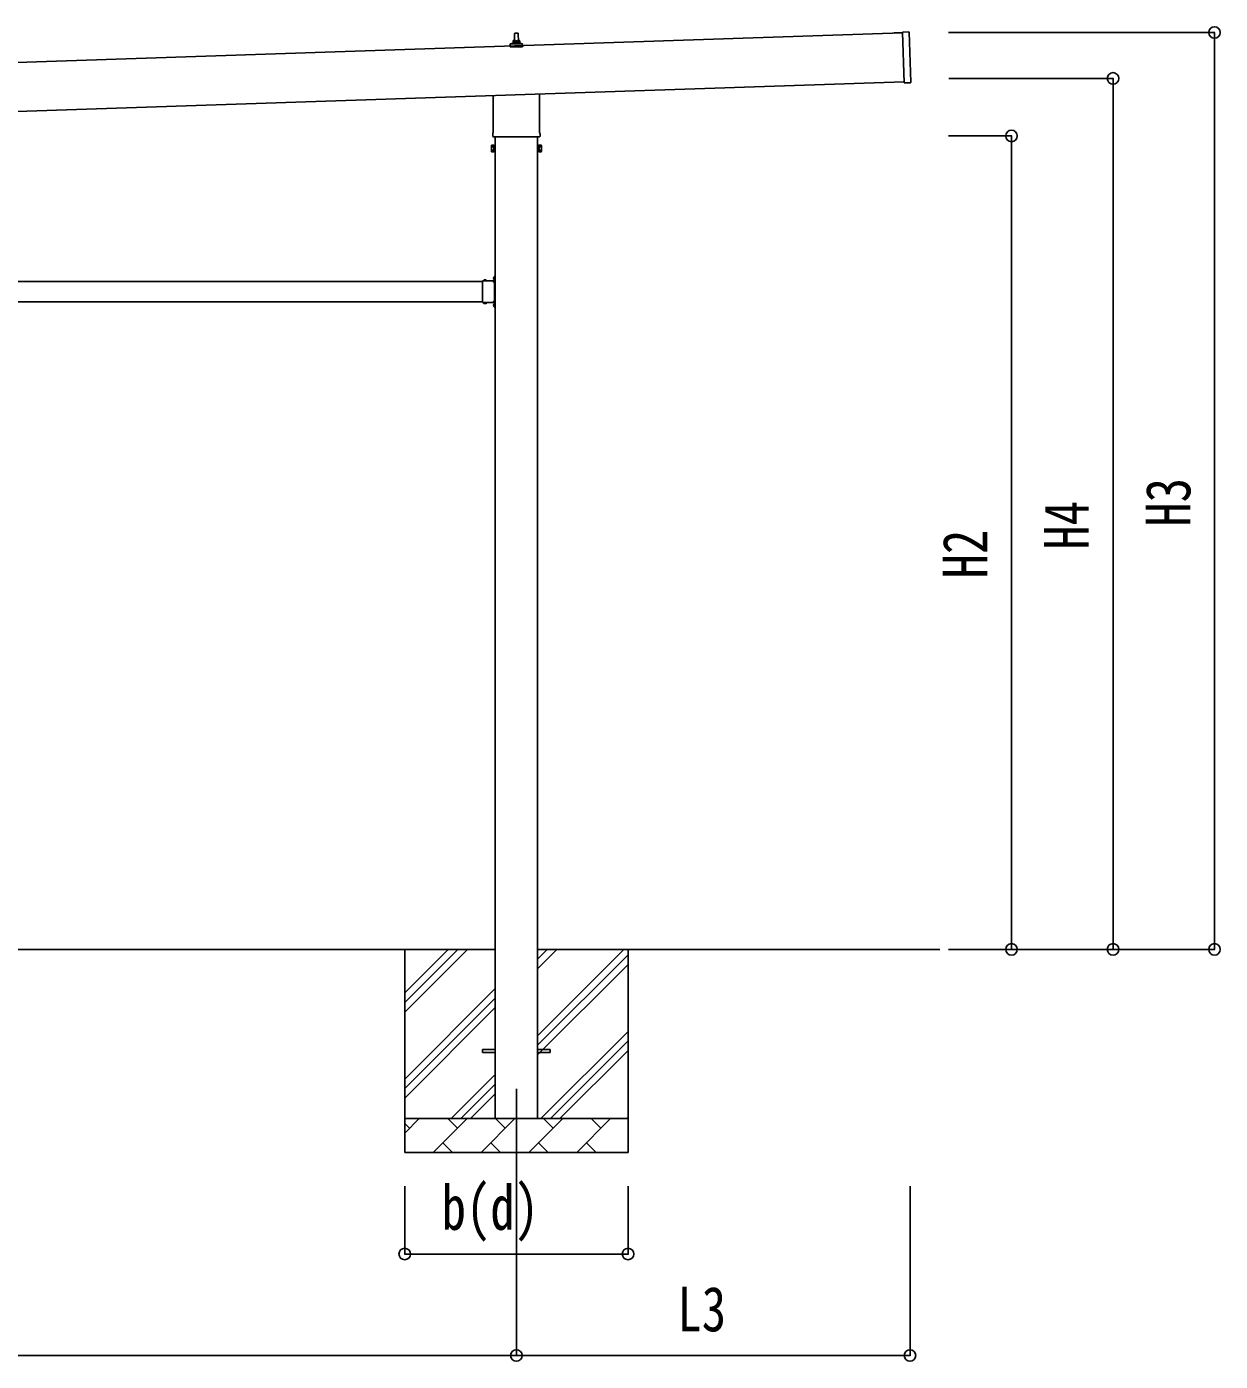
# Model space of a CAD drawing. Units: millimetres, scale not verified. Extents: x -16820 to 16820, y -11880 to 11880.
# Drawn here: x -1647 to 1880, y -3553 to 390 of the extents above; entities that cross this region are included whole.
import ezdxf
from ezdxf.enums import TextEntityAlignment as Align

# ---------------------------------------------------------------- set-up
doc = ezdxf.new("R2010")
doc.units = ezdxf.units.MM
doc.header["$LTSCALE"] = 50
for name, color, linetype in [('0-3_YKK_12', 2, 'Continuous'), ('0-4_YKK_13', 4, 'Continuous'), ('0-5_YKK_A1', 4, 'Continuous'), ('0-6_YKK_D', 6, 'Continuous')]:
    doc.layers.add(name, color=color, linetype=linetype)
doc.styles.add('ＭＳ ゴシック', font='')
doc.styles.get('ＭＳ ゴシック').set_extended_font_data('MS Gothic')

msp = doc.modelspace()

# ---------------------------------------------------------------- linework, layer by layer
at = {"layer": '0-3_YKK_12'}
msp.add_line((-200.16, -2747.67), (-200.16, -3247.67), dxfattribs=at)
at = {"layer": '0-4_YKK_13'}
for p, q in [((-206.16, 346.59), (-205.43, 370.12)), ((-204.43, 371.09), (-195.89, 371.09)), ((-194.89, 370.12), (-194.16, 346.59)), ((916.68, 372.26), (940.67, 373.06)), ((940.64, 373.97), (959.63, 374.6)), ((945.64, 224.05), (940.64, 373.97)), ((965.59, 225.72), (960.66, 373.64)), ((-218.41, 331.09), (-218.41, 338.81)), ((-181.91, 331.09), (-218.41, 331.09)), ((-218.03, 339.59), (-182.29, 339.59)), ((-217.65, 339.78), (-210.93, 341.41)), ((-210.54, 341.59), (-189.78, 341.59)), ((-210.16, 342.38), (-210.16, 346.59)), ((-209.16, 346.59), (-191.16, 346.59)), ((-190.16, 342.38), (-190.16, 346.59)), ((-182.68, 339.78), (-189.4, 341.41)), ((-181.91, 331.09), (-181.91, 338.81)), ((945.64, 224.05), (964.63, 224.69)), ((-268.46, 77.11), (-268.46, 186.62)), ((-131.86, 191.17), (-131.86, 77.11)), ((-274.16, 38.83), (-273.4, 40.15)), ((-270.16, 68.33), (-270.16, 73.83)), ((-132.22, 64.83), (-268.1, 64.83)), ((-130.16, 73.83), (-130.16, 68.33)), ((-126.16, 38.83), (-126.92, 40.15)), ((-274.16, 38.83), (-274.16, 21.83)), ((-274.16, 21.83), (-273.4, 20.52)), ((-267.16, 35.24), (-273.4, 35.24)), ((-267.16, 25.43), (-273.4, 25.43)), ((-267.16, 20.52), (-273.4, 20.52)), ((-264.66, 21.13), (-267.16, 21.13)), ((-135.66, 21.13), (-133.16, 21.13)), ((-133.16, 35.24), (-126.92, 35.24)), ((-133.16, 25.43), (-126.92, 25.43)), ((-133.16, 20.52), (-126.92, 20.52)), ((-126.16, 21.83), (-126.92, 20.52)), ((-126.16, 38.83), (-126.16, 21.83)), ((-268.36, -353), (-262.66, -353)), ((-264.26, -351.87), (-266.92, -350.55)), ((-264.26, -354.13), (-266.92, -355.45)), ((-265.12, -348.27), (-264.96, -348.27)), ((-264.26, -345.5), (-262.66, -345.5)), ((-264.26, -362.46), (-264.26, -345.5)), ((-264.26, -348.97), (-264.26, -357.04)), ((-262.66, -350), (-264.26, -350)), ((-264.26, -351), (-262.66, -351)), ((-300.66, -371.29), (-300.66, -360.9)), ((-300.66, -360.9), (-264.26, -360.9)), ((-300.66, -413.29), (-300.66, -372.71)), ((-297.4, -360.04), (-297.4, -360.2)), ((-296.7, -360.9), (-288.63, -360.9)), ((-293.79, -360.9), (-295.11, -358.24)), ((-291.54, -360.9), (-290.21, -358.24)), ((-287.93, -360.04), (-287.93, -360.2)), ((-264.66, -362.5), (-267.66, -362.5)), ((-265.12, -357.74), (-264.96, -357.74)), ((-264.66, -371.29), (-264.66, -364.5)), ((-264.66, -413.29), (-264.66, -372.71)), ((-264.26, -355), (-262.66, -355)), ((-262.66, -356), (-264.26, -356)), ((-300.66, -425.1), (-300.66, -414.71)), ((-300.66, -425.1), (-264.26, -425.1)), ((-297.4, -425.96), (-297.4, -425.8)), ((-296.7, -425.1), (-288.63, -425.1)), ((-293.79, -425.1), (-295.11, -427.76)), ((-291.54, -425.1), (-290.21, -427.76)), ((-287.93, -425.96), (-287.93, -425.8)), ((-267.66, -423.5), (-264.66, -423.5)), ((-264.26, -431.87), (-266.92, -430.55)), ((-265.12, -428.27), (-264.96, -428.27)), ((-264.66, -421.5), (-264.66, -414.71)), ((-264.26, -440.5), (-264.26, -423.54)), ((-264.26, -428.97), (-264.26, -437.04)), ((-264.26, -431), (-262.66, -431)), ((-264.26, -434.13), (-266.92, -435.45)), ((-265.12, -437.74), (-264.96, -437.74)), ((-264.26, -435), (-262.66, -435)), ((-264.26, -440.5), (-262.66, -440.5)), ((-300.16, -2631.5), (-262.66, -2631.5)), ((-300.16, -2640.5), (-300.16, -2631.5)), ((-300.16, -2640.5), (-262.66, -2640.5)), ((-137.66, -2631.5), (-100.16, -2631.5)), ((-137.66, -2640.5), (-100.16, -2640.5)), ((-100.16, -2640.5), (-100.16, -2631.5))]:
    msp.add_line(p, q, dxfattribs=at)
for points in [[(940.71, 372.06), (916.72, 371.26), (916.68, 372.26)], [(-267.16, 20.52), (-267.16, 40.15), (-273.4, 40.15)], [(-267.16, 21.13), (-267.16, 39.53), (-264.66, 39.53)], [(-133.16, 21.13), (-133.16, 39.53), (-135.66, 39.53)], [(-133.16, 20.52), (-133.16, 40.15), (-126.92, 40.15)], [(-262.66, -360.5), (-262.66, -354.5), (-262.66, -351.5), (-262.66, -345.5)], [(-264.66, -364.5), (-267.66, -364.5), (-267.66, -360.9)], [(-264.66, -421.5), (-267.66, -421.5), (-267.66, -425.1)], [(-262.66, -440.5), (-262.66, -434.5), (-262.66, -431.5), (-262.66, -425.5)]]:
    msp.add_lwpolyline(points, dxfattribs=at)
for points in [[(-264.66, 19.83), (-264.66, 40.83), (-262.66, 40.83), (-262.66, 19.83)], [(-135.66, 19.83), (-135.66, 40.83), (-137.66, 40.83), (-137.66, 19.83)]]:
    msp.add_lwpolyline(points, close=True, dxfattribs=at)
for centre, radius, start, end in [((-204.43, 370.09), 1, 90, 178.60509), ((-195.89, 370.09), 1, 1.39491, 90), ((959.66, 373.6), 1, 1.90915, 91.90915), ((-217.41, 338.81), 1, 103.62699, 180), ((-211.16, 342.38), 1, 283.62699, 0), ((-206.08, 345.96), 4.13, 90, 171.17633), ((-209.16, 345.59), 1, 90, 180), ((-196.83, 346.59), 4.83, 133.60282, 180), ((-203.49, 346.59), 4.83, 0, 46.39718), ((-194.25, 345.96), 4.13, 8.82367, 90), ((-191.16, 345.59), 1, 0, 90), ((-189.16, 342.38), 1, 180, 256.37301), ((-182.91, 338.81), 1, 0, 76.37301), ((964.59, 225.69), 1, 271.90915, 1.90915), ((-269.82, 37.69), 4.34, 145.61575, 214.38425), ((-266.16, 73.83), 4, 125.09963, 180), ((-266.16, 68.33), 4, 180, 194.47751), ((-266.16, 68.33), 4, 194.47751, 241.04498), ((-134.16, 68.33), 4, 298.95502, 345.52249), ((-134.16, 73.83), 4, 0, 54.90037), ((-134.16, 68.33), 4, 345.52249, 0), ((-130.51, 37.69), 4.34, 325.61575, 34.38425), ((-269.82, 22.97), 4.34, 145.61575, 214.38425), ((-257.92, 30.33), 16.24, 162.41205, 197.58795), ((-142.4, 30.33), 16.24, 342.41205, 17.58795), ((-130.51, 22.97), 4.34, 325.61575, 34.38425), ((-260.36, -353), 7, 140.87645, 180), ((-260.36, -353), 7, 180, 219.12355), ((-265.12, -349.13), 0.862, 90, 140.87645), ((-264.96, -348.97), 0.7, 0, 90), ((-301.36, -372), 1, 314.427, 45.573), ((-296.7, -360.2), 0.7, 180, 270), ((-296.53, -360.04), 0.862, 129.12355, 180), ((-292.66, -364.8), 7, 90, 129.12355), ((-292.66, -364.8), 7, 50.87645, 90), ((-288.63, -360.2), 0.7, 270, 0), ((-288.79, -360.04), 0.862, 0, 50.87645), ((-265.12, -356.87), 0.862, 219.12355, 270), ((-264.96, -357.04), 0.7, 270, 0), ((-263.96, -372), 1, 134.427, 225.573), ((-264.66, -360.5), 2, 270, 0), ((-301.36, -414), 1, 314.427, 45.573), ((-296.7, -425.8), 0.7, 90, 180), ((-296.53, -425.96), 0.862, 180, 230.87645), ((-292.66, -421.2), 7, 230.87645, 270), ((-292.66, -421.2), 7, 270, 309.12355), ((-288.63, -425.8), 0.7, 0, 90), ((-288.79, -425.96), 0.862, 309.12355, 0), ((-260.36, -433), 7, 140.87645, 180), ((-260.36, -433), 7, 180, 219.12355), ((-265.12, -429.13), 0.862, 90, 140.87645), ((-263.96, -414), 1, 134.427, 225.573), ((-264.96, -428.97), 0.7, 0, 90), ((-264.66, -425.5), 2, 0, 90), ((-265.12, -436.87), 0.862, 219.12355, 270), ((-264.96, -437.04), 0.7, 270, 0)]:
    msp.add_arc(centre, radius, start, end, dxfattribs=at)
at = {"layer": '0-5_YKK_A1'}
for p, q in [((940.71, 371.97), (-4451.3, 192.27)), ((-4446.47, 47.35), (945.54, 227.08)), ((-262.66, 64.83), (-262.66, -2836)), ((-137.66, -2836), (-137.66, 64.83)), ((-3199.66, -363), (-300.66, -363)), ((-3199.66, -423), (-300.66, -423)), ((-267.66, -423), (-263.16, -423)), ((-262.66, -2336), (-3237.66, -2336)), ((-530.16, -2336), (-530.16, -2936)), ((-530.16, -2521.05), (-345.11, -2336)), ((-530.16, -2492.77), (-373.39, -2336)), ((-530.16, -2464.48), (-401.68, -2336)), ((1050.72, -2336), (-137.66, -2336)), ((-137.66, -2591.1), (117.44, -2336)), ((-137.66, -2393.11), (-80.55, -2336)), ((-137.66, -2364.82), (-108.84, -2336)), ((-137.66, -2619.38), (129.84, -2351.88)), ((129.84, -2336), (129.84, -2936)), ((-137.66, -2647.67), (129.84, -2380.17)), ((-530.16, -2719.04), (-262.66, -2451.54)), ((-530.16, -2747.32), (-262.66, -2479.82)), ((-530.16, -2775.61), (-262.66, -2508.11)), ((-128, -2836), (129.84, -2578.16)), ((-99.72, -2836), (129.84, -2606.44)), ((-71.43, -2836), (129.84, -2634.73)), ((-392.56, -2836), (-262.66, -2706.1)), ((-364.28, -2836), (-262.66, -2734.38)), ((-335.99, -2836), (-262.66, -2762.67)), ((-530.16, -2836), (129.84, -2836)), ((-530.16, -2878.89), (-487.27, -2836)), ((-445.85, -2936), (-345.85, -2836)), ((-374.4, -2864.55), (-402.95, -2836)), ((-304.42, -2936), (-204.42, -2836)), ((-232.98, -2864.55), (-261.53, -2836)), ((-163, -2936), (-63, -2836)), ((-91.56, -2864.55), (-120.11, -2836)), ((-21.58, -2936), (78.42, -2836)), ((49.86, -2864.55), (21.31, -2836)), ((126.56, -2836), (129.84, -2832.72)), ((-515.82, -2864.55), (-530.16, -2850.21)), ((-417.29, -2907.45), (-388.74, -2936)), ((-275.87, -2907.45), (-247.32, -2936)), ((-134.45, -2907.45), (-105.9, -2936)), ((6.97, -2907.45), (35.52, -2936)), ((129.84, -2936), (-530.16, -2936))]:
    msp.add_line(p, q, dxfattribs=at)
msp.add_lwpolyline([(-267.66, -363), (-263.16, -363), (-263.16, -423)], dxfattribs=at)
at = {"layer": '0-6_YKK_D'}
for p, q in [((1076.87, 373.11), (1864.02, 373.11)), ((1863.02, -2336), (1863.02, 373.11)), ((1077.87, 237.33), (1564.02, 237.33)), ((1563.02, -2336), (1563.02, 237.33)), ((1076.87, 67.33), (1264.02, 67.33)), ((1263.02, -2336), (1263.02, 67.33)), ((1076.87, -2336), (1264.02, -2336)), ((1076.87, -2336), (1864.02, -2336)), ((1547.22, -2336), (1564.02, -2336)), ((-530.16, -3036), (-530.16, -3237)), ((-200.16, -3036), (-200.16, -3537)), ((-200.16, -3036), (-200.16, -3537)), ((129.84, -3036), (129.84, -3237)), ((963.02, -3036), (963.02, -3537)), ((-530.16, -3236), (129.84, -3236)), ((-3300.16, -3536), (-200.16, -3536)), ((-200.16, -3536), (963.02, -3536))]:
    msp.add_line(p, q, dxfattribs=at)
for centre in [(1863.02, 373.11), (1563.02, 237.33), (1263.02, 67.33), (1263.02, -2336), (1563.02, -2336), (1863.02, -2336), (-530.16, -3236), (129.84, -3236), (-200.16, -3536), (-200.16, -3536), (963.02, -3536)]:
    msp.add_circle(centre, 17, dxfattribs=at)

# ---------------------------------------------------------------- texts
at = {"layer": '0-6_YKK_D', "style": 'ＭＳ ゴシック', "width": 0.8}
for s, p in [('H3', (1831.02, -1087.04)), ('H4', (1531.02, -1154.93)), ('H2', (1231.02, -1239.93))]:
    msp.add_text(s, height=132, rotation=90, dxfattribs=at).set_placement(p, align=Align.BOTTOM_LEFT)
for s, p in [('b(d)', (-420.96, -3204)), ('L3', (275.83, -3504))]:
    msp.add_text(s, height=132, dxfattribs=at).set_placement(p, align=Align.BOTTOM_LEFT)

doc.saveas('drawing.dxf')
